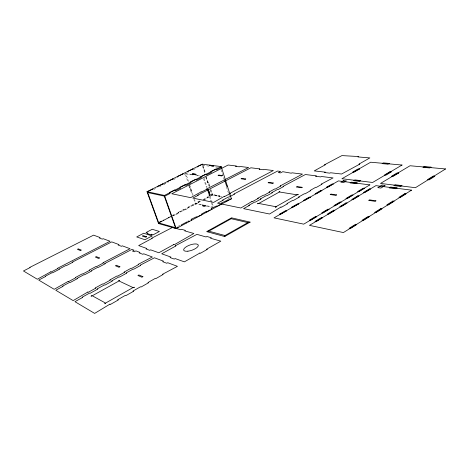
<?xml version="1.0" encoding="UTF-8"?>
<svg xmlns="http://www.w3.org/2000/svg" width="469" height="469" viewBox="0 0 469 469"><rect width="100%" height="100%" fill="white"/><g stroke="black" fill="none" stroke-linecap="round" stroke-linejoin="round"><path stroke-width="0.35" stroke-dasharray="2.35 1.76" d="M177.81 226.451L180.712 224.886M186.539 221.755L189.752 220.031M227.102 199.946L229.511 198.651M206.278 206.278L206.055 205.522L205.393 205.873L205.645 206.618L206.296 206.249L202.977 205.557L202.344 205.891L202.092 205.158L202.755 204.806L202.977 205.557M205.404 205.891L206.038 205.551M219.158 196.951L218.917 196.224L219.556 195.884L219.773 196.622L221.802 197.009M202.104 205.17L202.737 204.836M218.929 196.235L219.545 195.907L212.129 194.471L210.95 195.092M219.146 196.939L219.791 196.599L212.357 195.174L203.505 199.847M172.187 215.511L173.442 214.855L174.093 215.67L179.058 213.049L178.408 212.234L179.058 213.049M178.408 212.234L183.332 209.637L183.989 210.452L188.878 207.873L188.227 207.064L188.878 207.873M188.227 207.064L193.076 204.507L193.732 205.311L198.545 202.766L197.895 201.969L198.545 202.766M197.895 201.969L200.879 200.398M207.415 196.951L208.072 197.742L207.415 196.951L208.594 196.329M172.586 215.617L201.301 200.48M203.089 199.536L210.194 195.796M210.78 195.485L212.551 194.553L219.545 195.907M173.442 214.855L173.694 215.57L201.119 201.101M203.921 199.929L208.072 197.742M188.767 185.642L190.654 191.205L191.305 190.86M205.68 177.018L207.48 182.529L208.535 182.265L209.86 186.381M208.535 182.265L207.474 182.529M193.093 195.086L189.839 185.378L189.177 185.712L192.46 195.415M213.02 166.688L213.653 166.366M163.435 184.381L165.346 183.426M153.527 189.599L157.408 187.664M159.343 186.697L161.266 185.736M163.828 184.452L168.289 182.224M173.348 179.703L177.733 177.511M183.959 174.398L188.28 172.24M193.181 169.79L197.437 167.668M208.975 166.161L202.239 165.287L204.959 173.612M211.654 166.501L217.669 167.292M191.592 174.392L185.8 173.501L188.479 181.427M197.044 175.224L200.615 175.775M192.39 174.937L185.155 173.823L188.063 182.412M195.679 175.447L199.958 176.109M189.839 185.378L189.406 185.319L191.288 190.877L191.715 190.936L190.649 191.2M221.62 196.74L211.924 194.899L210.358 190.115M228.122 198.194L229.534 198.463M213.647 207.198L195.884 203.353L194.488 199.219M213.008 207.544L195.256 203.681L193.861 199.548M202.338 205.879L205.639 206.6L202.344 205.891M193.732 205.311L193.076 204.507M183.989 210.452L183.332 209.637M173.694 215.57L174.093 215.67M204.15 178.284L207.099 187.26M210.112 196.441L212.099 202.491M212.322 203.165L213.424 206.524M203.487 178.619L206.442 187.6M209.244 196.112L211.238 202.162M211.455 202.837L212.785 206.87M203.095 165.616L205.58 173.301M210.763 189.095L212.539 194.576M202.672 165.557L205.176 173.213M209.45 186.287L206.296 176.702M210.563 189.699L212.357 195.174M206.09 177.083L209.244 186.697M220.975 169.69L224.018 179.275M226.48 187.031L229.235 195.696"/><path stroke-width="0.7" d="M225.267 235.837L224.493 236.054L225.261 235.755M118.839 280.685L119.642 280.362L118.862 280.726M249.098 222.359L248.347 222.576M248.324 222.517L249.092 222.277M208.388 231.235L207.679 231.498M207.626 231.422L208.377 231.176M298.19 194.582L297.481 194.799M297.434 194.723L298.173 194.506M231.704 218.32L230.988 218.548M230.965 218.478L231.692 218.243M275.496 207.128L276.247 206.911L275.514 207.198M258.296 203.593L257.622 203.786M257.587 203.71L258.302 203.493M279.829 191.645L279.155 191.844M279.119 191.762L279.817 191.563M191.035 219.34L196.57 216.701L196.828 217.446L196.388 217.34M211.191 208.5L216.578 205.938L216.819 206.677L216.373 206.583M221.034 203.212L226.351 200.685L226.586 201.418L226.128 201.33L228.544 200.029M178.073 227.195L175.752 228.45L164.297 196.118M188.081 221.814L189.365 221.122M197.654 216.66L201.887 214.72L201.635 213.981L206.659 211.279L206.905 212.017L206.46 211.918M207.081 211.583L210.194 209.907M217.598 205.92L220.659 204.273M229.746 199.384L231.41 198.821L221.192 166.589L202.215 164.168L147.002 191.698L158.569 223.549L176.18 228.567L231.41 198.821M209.473 195.526L210.135 195.151L208.242 189.376L207.562 189.734L209.473 195.526L209.016 195.421M227.371 186.076L226.715 186.422L224.897 180.7L225.56 180.354M161.488 221.151L158.311 222.822L175.488 227.7M171.965 215.945L158.698 222.933L147.389 191.78L152.613 189.177L152.22 189.095M207.574 189.752L208.224 189.412L210.124 195.186M224.915 180.717L225.548 180.383M147.002 191.698L164.443 195.432L221.192 166.589M192.126 174.175L192.8 173.835L196.095 174.333L195.426 174.697L192.138 174.192L195.415 174.679L196.095 174.333L192.788 173.864M210.048 165.164L209.391 165.498L212.762 165.926L213.424 165.598L212.779 165.944L209.409 165.51M202.637 164.22L197.39 166.577M220.975 167.286L221.432 167.345L216.485 169.866L216.238 169.104L215.787 169.045L210.798 171.578L211.243 171.642L211.49 172.404L206.46 174.96L206.213 174.198L205.768 174.134L200.697 176.707L201.137 176.778L201.389 177.546L196.277 180.143L196.024 179.381L195.585 179.305L190.432 181.925L191.123 182.769L185.929 185.413L185.232 184.563L179.996 187.225L180.694 188.081L175.412 190.766L174.714 189.91L169.391 192.612L170.089 193.474L164.719 196.206L147.659 192.53M192.524 168.998L192.941 169.057L187.623 171.443M182.681 173.905L183.092 173.97L177.704 176.391M172.686 178.894L173.09 178.959L167.632 181.415M162.532 183.954L162.931 184.03L157.396 186.515M211.437 209.238L211.882 209.338L211.636 208.599M168.435 217.487L168.834 217.593M163.394 220.149L163.787 220.254M164.443 195.432L176.18 228.567M181.403 225.753L181.14 225.003L186.328 222.212L186.586 222.963M191.469 219.451L191.727 220.196M221.485 203.306L221.72 204.038M105.695 303.414L104.827 303.742L105.695 303.414M91.86 295.804L91.027 296.132L91.848 295.845M134.298 287.245L133.466 287.573L134.292 287.263M355.59 224.282L349.112 228.309L350.296 228.55L356.78 224.51L355.59 224.282M368.317 216.367L361.992 220.301L363.182 220.524L369.513 216.578L368.317 216.367M380.758 208.629L374.573 212.475L375.775 212.68L381.965 208.828L380.758 208.629M392.916 201.066L386.872 204.83L388.086 205.012L394.136 201.248L392.916 201.066M404.806 193.674L398.896 197.349L400.116 197.519L406.031 193.838L404.806 193.674M433.233 176.098L427.494 179.668L429.117 179.844L434.863 176.262L433.233 176.098M411.542 190.15L343.414 232.565L309.458 225.366L375.886 185.642L411.542 190.15M445.55 168.951L415.434 187.7L380.5 183.438L410.035 165.756L445.55 168.951M401.904 185.607L400.555 186.428L393.884 185.613L395.226 184.798L401.904 185.607M375.904 200.838L375.094 201.33L368.704 200.363L369.513 199.87L375.904 200.838M397.055 187.893L395.695 188.72L389.223 187.899L390.571 187.078L397.055 187.893M430.993 167.152L429.721 167.925L422.956 167.316L424.222 166.548L430.993 167.152M382.065 185.067L377.78 187.641L380.898 188.046L385.19 185.46L382.065 185.067M398.568 173.084L392.922 176.467L391.463 176.309L397.102 172.932L398.568 173.084M321.423 217.604L314.969 221.462L316.024 221.673L322.484 217.809L321.423 217.604M333.84 210.182L327.526 213.958L328.593 214.157L334.913 210.376L333.84 210.182M345.94 202.96L339.755 206.647L340.834 206.835L347.019 203.13L345.94 202.96M357.847 195.843L351.797 199.46L352.881 199.624L358.937 196.001L357.847 195.843M369.437 188.919L363.516 192.454L364.612 192.607L370.539 189.066L369.437 188.919M316.622 216.719L310.349 220.442L309.317 220.237L315.584 216.514L316.622 216.719M328.962 209.385L322.824 213.032L321.781 212.838L327.913 209.197L328.962 209.385M341.039 202.209L335.036 205.774L333.981 205.598L339.984 202.033L341.039 202.209M352.864 195.18L346.984 198.674L345.923 198.51L351.797 195.022L352.864 195.18M364.442 188.304L358.685 191.721L357.613 191.575L363.364 188.157L364.442 188.304M389.968 171.742L384.498 174.984L385.923 175.136L391.398 171.889L389.968 171.742M402.009 165.035L372.615 182.476L341.907 178.73L370.68 162.221L402.009 165.035M369.842 184.88L303.724 224.153L274.025 217.856L338.413 180.905L369.842 184.88M360.72 180.606L359.406 181.374L353.69 180.671L354.998 179.914L360.72 180.606M336.584 194.916L335.798 195.374L330.176 194.524L330.962 194.066L336.584 194.916M357.149 182.875L355.83 183.649L350.12 182.922L351.439 182.154L357.149 182.875M389.194 163.423L387.951 164.144L382.129 163.622L383.366 162.901L389.194 163.423M343.625 180.583L340.846 182.183L343.607 182.535L346.386 180.928L343.625 180.583M286.53 210.874L280.439 214.374L279.512 214.186L285.603 210.698L286.53 210.874M298.536 203.986L292.562 207.415L291.63 207.239L297.592 203.822L298.536 203.986M310.296 197.238L304.445 200.591L303.496 200.433L309.341 197.08L310.296 197.238M321.822 190.619L316.088 193.908L315.127 193.761L320.86 190.478L321.822 190.619M333.119 184.135L327.497 187.36L326.53 187.225L332.146 184.006L333.119 184.135M359.383 169.098L354.019 172.176L352.729 172.035L358.087 168.963L359.383 169.098M359.653 164.197L341.579 174.017L330.557 172.756L329.865 173.149L324.642 172.551L325.339 172.164L314.236 170.898L325.24 164.812L324.601 164.748L341.907 155.591L358.556 156.546L357.894 156.922L369.859 157.912L358.949 164.127L359.653 164.197M109.969 304.129L94.644 313.409L74.958 301.678L82.585 297.469L82.139 297.211L89.673 293.055L90.124 293.307L97.581 289.185L97.124 288.945L104.493 284.882L104.962 285.117L112.261 281.083L111.786 280.861L119.003 276.88L119.484 277.097L126.63 273.157L126.138 272.94L133.202 269.048L133.694 269.253L140.688 265.395L140.19 265.19L154.459 257.792L163.558 261.174L162.626 261.696L166.794 263.256L167.732 262.728L177.44 266.339L162.579 274.248L163.136 274.471L155.866 278.604L155.315 278.369L147.97 282.543L148.515 282.784L141.081 287.01L140.542 286.764L133.026 291.032L133.559 291.284L125.956 295.611L125.428 295.347L117.742 299.714L118.264 299.984L110.479 304.404L109.969 304.129M199.9 253.037L184.376 261.854L175.142 258.571L174.251 259.07L170.03 257.563L170.921 257.065L161.705 253.788L175.822 245.991L175.295 245.82L196.916 234.353L206.055 236.956L206.893 236.487L211.337 237.748L210.493 238.223L220.805 241.16L206.677 249.186L207.28 249.373L200.498 253.231L199.9 253.037M280.978 207.028L269.564 214.011L243.563 208.646L249.361 205.445L248.775 205.328L254.749 202.033L255.341 202.145L260.999 199.02L260.406 198.915L266.269 195.679L266.867 195.784L272.366 192.747L271.768 192.648L277.519 189.47L278.123 189.57L283.587 186.551L282.977 186.463L305.372 174.527L316.376 175.875L315.649 176.28L320.673 176.901L321.406 176.491L333.054 177.915L321.335 184.1L322.015 184.188L316.417 187.371L315.743 187.278L310.091 190.49L310.765 190.59L305.049 193.838L304.381 193.732L298.618 197.003L299.286 197.115L293.459 200.427L292.797 200.31L286.917 203.652L287.573 203.769L281.629 207.151L280.978 207.028M133.008 287.561L105.554 303.085L92.276 295.787L118.985 280.972L133.008 287.561M247.89 222.599L225.014 235.538L208.811 231.153L231.217 218.724L247.89 222.599M297.006 194.828L275.954 206.729L258.741 203.458L279.413 191.991L297.006 194.828M250.094 222.118L224.651 236.523L206.677 231.616L231.539 217.839L250.094 222.118M142.893 276.681L141.914 277.226L137.915 275.496L138.888 274.951L142.893 276.681M302.147 187.301L301.391 187.729L296.449 187.002L297.205 186.58L302.147 187.301M251.947 201.465L240.849 208.002L217.575 203.2L223.185 200.193L222.658 200.087L228.444 196.992L228.978 197.091L234.459 194.148L233.92 194.055L277.537 171.05L280.579 171.425L278.375 172.61L280.568 172.885L282.778 171.695L291.278 173.208L291.988 172.821L302.458 174.099L280.186 185.935L280.79 186.029L275.244 189.077L274.641 188.984L269.048 192.061L269.646 192.155L263.994 195.268L263.402 195.163L257.704 198.299L258.29 198.405L252.533 201.576L251.947 201.465M173.759 244.554L158.839 252.762L150.643 249.848L149.781 250.317L146.035 248.975L146.885 248.511L138.677 245.586L152.255 238.305L151.786 238.152L172.569 227.412L180.735 229.74L181.55 229.306L185.513 230.426L184.698 230.871L193.885 233.486L174.292 244.73L173.759 244.554M87.814 292.046L73.158 300.606L55.77 290.241L63.051 286.336L62.658 286.108L69.852 282.25L70.256 282.467L77.391 278.645L76.98 278.434L84.033 274.652L84.449 274.857L91.432 271.111L91.009 270.912L97.921 267.207L98.349 267.4L105.197 263.73L104.763 263.537L131.912 249.402L134.105 250.217L132.487 251.085L134.275 251.759L135.899 250.886L140.02 252.416L139.123 252.902L142.834 254.292L143.737 253.799L152.355 257.006L138.138 264.358L138.631 264.563L131.666 268.397L131.173 268.192L124.138 272.061L124.619 272.272L117.502 276.194L117.027 275.971L109.84 279.929L110.309 280.151L103.039 284.155L102.576 283.921L95.236 287.96L95.694 288.201L88.26 292.287L87.814 292.046M273.263 183.01L272.53 183.408L268.092 182.758L268.819 182.359L273.263 183.01M119.9 266.779L118.968 267.289L115.421 265.753L116.347 265.249L119.9 266.779M68.222 281.359L54.193 289.297L38.716 280.075L45.681 276.434L45.329 276.229L52.217 272.63L52.575 272.829L59.405 269.259L59.041 269.065L65.795 265.536L66.17 265.724L72.865 262.218L72.49 262.042L111.745 241.893L119.02 244.601L118.153 245.058L121.477 246.301L122.345 245.838L130.048 248.705L102.998 262.763L103.426 262.951L96.608 266.603L96.18 266.404L89.298 270.085L89.714 270.291L82.755 274.013L82.345 273.808L75.316 277.566L75.72 277.777L68.621 281.576L68.222 281.359M146.609 236.757L145.759 237.214L142.242 236.054L143.086 235.608L146.609 236.757M151.387 234.236L150.572 234.67L147.02 233.539L147.829 233.111L146.047 232.542L152.208 229.282L159.396 231.469L153.158 234.799L151.387 234.236M224.422 196.265L213.653 202.391L192.812 198.094L198.235 195.268L197.766 195.174L250.897 167.791L259.838 168.887L259.152 169.25L263.226 169.749L263.918 169.385L273.327 170.54L229.986 193.298L230.514 193.392L224.944 196.364L224.422 196.265M152.073 235.93L144.985 239.718L136.702 236.939L143.69 233.24L152.073 235.93M245.744 178.994L245.035 179.369L241.048 178.783L241.752 178.408L245.744 178.994M99.451 257.968L98.554 258.442L95.383 257.071L96.274 256.602L99.451 257.968M201.125 191.868L190.66 197.654L171.783 193.756L228.169 165.012L236.312 166.008L235.643 166.354L239.348 166.812L240.022 166.46L248.576 167.509L206.518 189.066L206.999 189.148L201.6 191.962L201.125 191.868M50.758 271.832L37.309 279.231L23.45 270.971L30.122 267.565L29.805 267.383L93.583 235.139L100.143 237.578L99.311 238.006L102.306 239.126L103.139 238.692L110.068 241.271L57.552 268.291L57.916 268.479L51.115 272.026L50.758 271.832M222.359 175.576L221.667 175.934L218.044 175.4L218.73 175.048L222.359 175.576M81.125 250.077L80.263 250.522L77.414 249.285L78.27 248.846L81.125 250.077M187.881 251.196A7.715 2.802 -19.3 0 0 198.293 245.158A7.715 2.802 -19.3 0 0 186.773 246.442A7.715 2.802 -19.3 0 0 187.881 251.196"/></g></svg>
